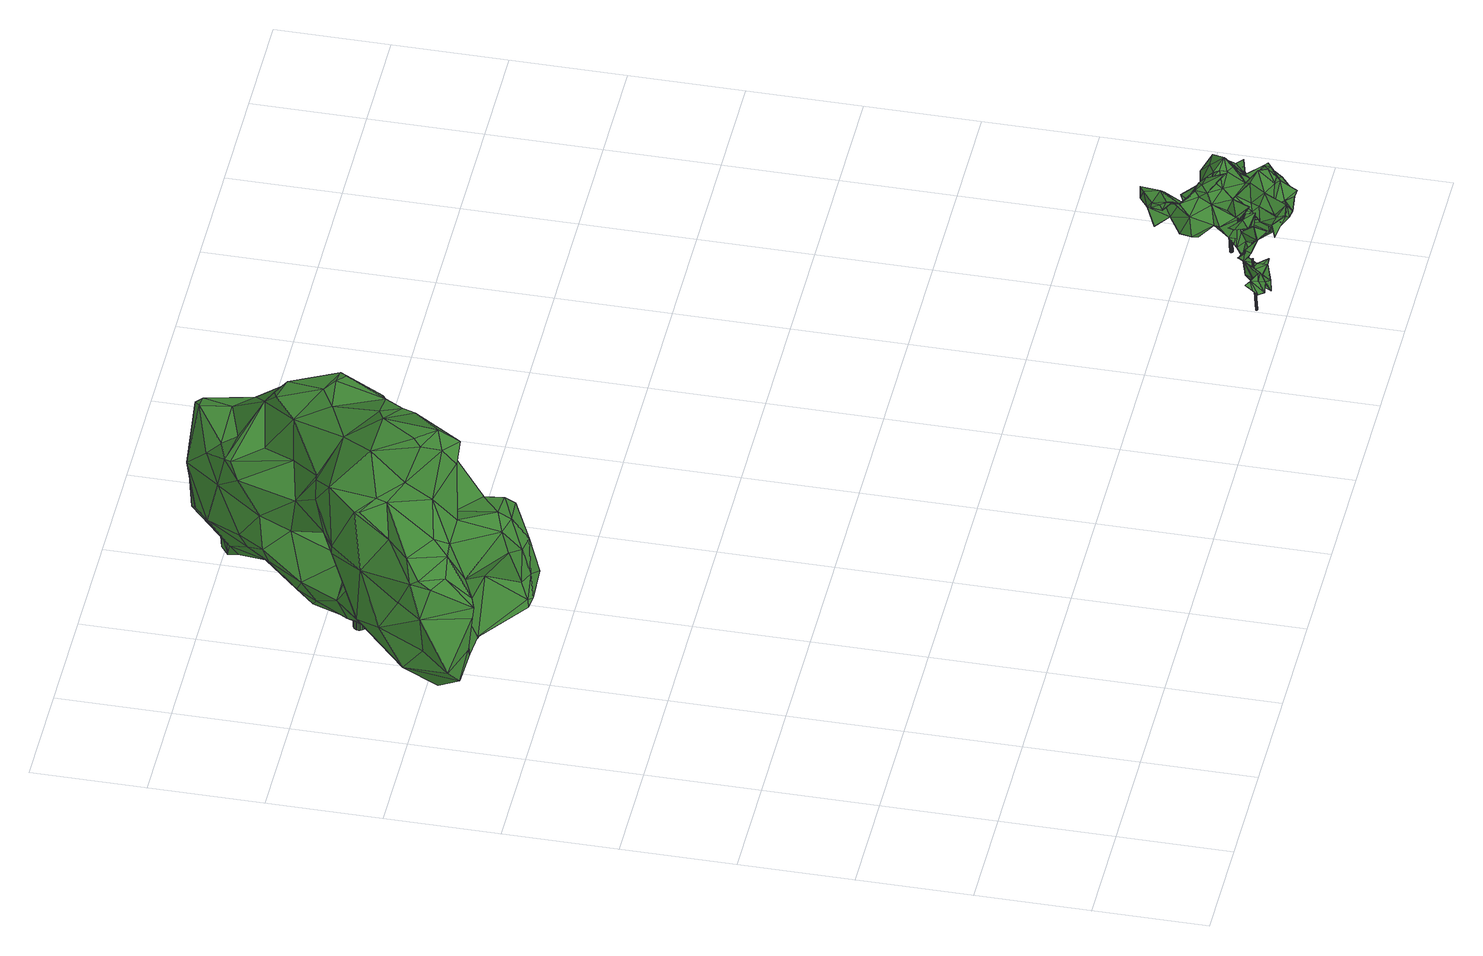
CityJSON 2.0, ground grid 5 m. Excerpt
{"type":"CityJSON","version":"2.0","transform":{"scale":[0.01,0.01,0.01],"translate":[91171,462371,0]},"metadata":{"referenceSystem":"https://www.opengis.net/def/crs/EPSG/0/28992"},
"CityObjects":{
"tree1":{"type":"SolitaryVegetationObject","attributes":{"gtid":189,"crown_width_m":12.5,"crown_median_z":6.59,"trunk_H_m":5.87,"trunk_DBH_m":0.555,"trunk_radius_m":0.278,"trunk_base_height_m":0.72,"original_gtid":"193"},"geometry":[{"type":"Solid","lod":"3","boundaries":[[[[0,1,2]],[[3,4,5]],[[6,7,8]],[[9,10,11]],[[12,13,14]],[[15,16,17]],[[18,19,20]],[[21,22,23]],[[24,25,26]],[[27,1,28]],[[29,30,31]],[[32,33,34]],[[35,36,37]],[[38,39,40]],[[28,41,42]],[[33,43,44]],[[11,45,46]],[[47,48,49]],[[50,51,52]],[[53,54,13]],[[45,55,49]],[[56,57,58]],[[59,60,61]],[[62,63,64]],[[58,57,65]],[[66,67,68]],[[59,67,26]],[[59,26,69]],[[70,71,72]],[[73,45,11]],[[74,75,76]],[[77,76,75]],[[78,17,16]],[[79,80,81]],[[82,83,84]],[[85,86,87]],[[46,45,43]],[[88,89,90]],[[27,20,19]],[[91,92,93]],[[94,95,65]],[[87,0,96]],[[37,36,97]],[[57,56,88]],[[98,99,66]],[[77,100,101]],[[102,42,41]],[[100,103,104]],[[41,28,105]],[[106,107,85]],[[106,85,96]],[[108,56,109]],[[110,111,112]],[[113,114,115]],[[18,1,19]],[[19,1,27]],[[116,79,81]],[[96,85,87]],[[56,117,109]],[[56,58,117]],[[105,85,118]],[[119,118,85]],[[120,121,98]],[[65,122,94]],[[27,29,20]],[[123,124,103]],[[20,125,108]],[[87,1,0]],[[126,3,127]],[[126,127,128]],[[129,16,15]],[[62,93,63]],[[29,27,30]],[[130,131,132]],[[130,117,131]],[[49,48,44]],[[133,44,48]],[[134,135,81]],[[107,106,129]],[[116,81,136]],[[76,137,138]],[[28,1,87]],[[108,18,20]],[[105,80,41]],[[62,91,93]],[[139,84,140]],[[82,68,59]],[[70,72,7]],[[21,141,22]],[[40,142,5]],[[5,142,22]],[[143,63,93]],[[144,145,146]],[[147,145,144]],[[116,148,79]],[[149,42,102]],[[103,48,47]],[[150,2,151]],[[64,60,115]],[[69,115,60]],[[152,149,102]],[[89,108,125]],[[89,56,108]],[[95,94,153]],[[154,155,37]],[[54,156,35]],[[62,115,114]],[[62,114,91]],[[91,114,113]],[[62,64,115]],[[151,109,130]],[[157,158,34]],[[115,25,113]],[[113,25,116]],[[137,104,159]],[[15,107,129]],[[54,53,160]],[[107,119,85]],[[161,162,163]],[[164,130,132]],[[9,165,10]],[[69,26,25]],[[67,59,68]],[[110,112,166]],[[146,167,144]],[[144,167,46]],[[73,50,52]],[[11,50,73]],[[49,44,45]],[[43,45,44]],[[38,168,165]],[[154,37,169]],[[66,99,67]],[[170,171,172]],[[167,173,174]],[[9,174,173]],[[98,66,175]],[[10,165,168]],[[47,49,176]],[[13,54,155]],[[76,177,178]],[[30,42,149]],[[77,137,76]],[[168,179,50]],[[180,79,148]],[[166,181,182]],[[183,173,167]],[[184,183,167]],[[146,184,167]],[[66,68,82]],[[22,142,172]],[[28,42,27]],[[71,70,185]],[[84,66,82]],[[103,100,48]],[[133,48,100]],[[35,155,54]],[[179,185,51]],[[179,51,50]],[[128,127,186]],[[187,186,127]],[[6,188,70]],[[87,86,28]],[[185,179,71]],[[0,150,96]],[[149,152,31]],[[166,189,110]],[[149,31,30]],[[10,50,11]],[[126,128,72]],[[128,7,72]],[[77,104,137]],[[7,6,70]],[[110,12,111]],[[190,173,183]],[[190,183,184]],[[50,10,168]],[[24,145,191]],[[190,165,9]],[[163,47,176]],[[163,123,47]],[[108,151,18]],[[26,67,99]],[[163,176,192]],[[148,116,193]],[[166,143,181]],[[189,13,12]],[[110,189,12]],[[129,194,16]],[[89,125,178]],[[107,15,119]],[[121,120,184]],[[168,38,195]],[[17,119,15]],[[196,153,197]],[[24,198,145]],[[153,199,197]],[[116,136,113]],[[124,123,188]],[[133,100,200]],[[165,190,39]],[[162,185,70]],[[201,202,94]],[[166,63,143]],[[32,34,147]],[[180,147,34]],[[64,63,166]],[[102,41,152]],[[2,1,18]],[[203,204,187]],[[76,205,74]],[[76,178,205]],[[69,60,59]],[[153,206,95]],[[207,134,17]],[[138,177,76]],[[78,16,197]],[[189,208,13]],[[75,74,209]],[[69,25,115]],[[163,162,188]],[[46,32,144]],[[25,193,116]],[[119,80,118]],[[105,118,80]],[[6,8,124]],[[41,80,210]],[[79,210,80]],[[164,150,151]],[[211,212,13]],[[84,139,23]],[[90,156,160]],[[43,33,32]],[[43,32,46]],[[182,189,166]],[[132,131,95]],[[38,165,39]],[[72,71,213]],[[214,3,213]],[[213,3,126]],[[214,195,215]],[[25,24,191]],[[25,191,193]],[[14,13,155]],[[71,214,213]],[[89,88,56]],[[72,213,126]],[[172,142,170]],[[105,28,86]],[[178,216,205]],[[178,125,216]],[[125,29,216]],[[125,20,29]],[[92,91,113]],[[137,159,138]],[[58,131,117]],[[97,217,218]],[[49,55,176]],[[8,128,186]],[[196,194,106]],[[111,61,112]],[[74,152,209]],[[41,209,152]],[[129,106,194]],[[64,61,60]],[[75,209,200]],[[70,188,162]],[[217,219,218]],[[124,188,6]],[[16,194,196]],[[200,34,33]],[[197,16,196]],[[162,161,185]],[[24,121,184]],[[90,89,178]],[[220,221,209]],[[180,222,221]],[[211,88,212]],[[164,151,130]],[[199,143,223]],[[199,223,197]],[[9,173,190]],[[168,195,179]],[[84,224,171]],[[172,171,224]],[[210,79,180]],[[33,133,200]],[[44,133,33]],[[200,100,75]],[[75,100,77]],[[147,191,145]],[[47,123,103]],[[159,104,103]],[[217,225,226]],[[90,178,177]],[[100,104,101]],[[104,77,101]],[[53,13,212]],[[32,147,144]],[[148,147,180]],[[120,175,170]],[[98,175,120]],[[211,57,88]],[[24,184,198]],[[217,226,219]],[[220,209,41]],[[11,174,9]],[[196,150,164]],[[12,140,83]],[[65,211,122]],[[57,211,65]],[[193,147,148]],[[147,193,191]],[[154,141,139]],[[73,52,55]],[[73,55,45]],[[0,2,150]],[[94,202,153]],[[182,208,189]],[[182,201,208]],[[182,202,201]],[[64,166,112]],[[187,3,227]],[[136,135,207]],[[134,207,135]],[[207,92,136]],[[217,97,36]],[[34,158,180]],[[136,81,135]],[[152,74,31]],[[117,130,109]],[[228,170,175]],[[228,175,66]],[[22,141,203]],[[200,209,222]],[[222,34,200]],[[46,174,11]],[[167,174,46]],[[109,151,108]],[[37,155,35]],[[226,103,219]],[[36,225,217]],[[197,223,78]],[[180,221,210]],[[80,134,81]],[[157,34,222]],[[209,221,222]],[[163,188,123]],[[2,18,151]],[[12,83,111]],[[179,195,214]],[[128,8,7]],[[98,121,99]],[[229,66,84]],[[23,22,224]],[[23,224,84]],[[172,224,22]],[[187,218,230]],[[187,230,186]],[[22,227,5]],[[22,203,227]],[[5,227,3]],[[227,203,187]],[[220,210,221]],[[206,153,196]],[[13,208,211]],[[78,207,17]],[[153,202,199]],[[181,202,182]],[[199,202,181]],[[199,181,143]],[[85,105,86]],[[96,196,106]],[[150,196,96]],[[208,201,122]],[[122,201,94]],[[122,211,208]],[[74,205,31]],[[216,29,31]],[[216,31,205]],[[14,140,12]],[[170,184,120]],[[187,127,3]],[[171,228,229]],[[84,83,140]],[[171,170,228]],[[186,230,8]],[[218,8,230]],[[171,229,84]],[[229,228,66]],[[140,14,155]],[[140,155,231]],[[154,231,155]],[[30,27,42]],[[196,164,206]],[[138,156,177]],[[36,35,156]],[[138,159,225]],[[159,226,225]],[[90,177,156]],[[80,119,134]],[[93,223,143]],[[92,223,93]],[[220,41,210]],[[214,4,3]],[[71,179,214]],[[190,184,39]],[[103,124,219]],[[140,231,139]],[[139,231,154]],[[170,39,184]],[[142,40,39]],[[142,39,170]],[[226,159,103]],[[156,54,160]],[[88,160,212]],[[53,212,160]],[[156,138,225]],[[156,225,36]],[[88,90,160]],[[204,169,187]],[[92,113,136]],[[21,23,139]],[[17,134,119]],[[161,192,52]],[[163,192,161]],[[176,55,192]],[[52,192,55]],[[158,232,180]],[[222,180,232]],[[157,232,158]],[[222,232,157]],[[78,223,207]],[[92,207,223]],[[40,5,215]],[[5,4,215]],[[4,214,215]],[[52,51,161]],[[40,195,38]],[[40,215,195]],[[161,51,185]],[[139,141,21]],[[97,169,37]],[[97,187,169]],[[204,203,141]],[[154,169,141]],[[204,141,169]],[[184,146,198]],[[146,145,198]],[[65,95,131]],[[164,132,206]],[[132,95,206]],[[58,65,131]],[[112,61,64]],[[59,61,82]],[[83,82,61]],[[111,83,61]],[[124,218,219]],[[124,8,218]],[[97,218,187]],[[24,26,99]],[[24,99,121]],[[233,234,235]],[[233,235,236]],[[236,235,237]],[[236,237,238]],[[235,234,239]],[[235,239,237]],[[237,239,240]],[[237,240,238]],[[239,234,241]],[[239,241,240]],[[240,241,242]],[[240,242,238]],[[241,234,243]],[[241,243,242]],[[242,243,244]],[[242,244,238]],[[243,234,245]],[[243,245,244]],[[244,245,246]],[[244,246,238]],[[245,234,247]],[[245,247,246]],[[246,247,248]],[[246,248,238]],[[247,234,249]],[[247,249,248]],[[248,249,250]],[[248,250,238]],[[249,234,251]],[[249,251,250]],[[250,251,252]],[[250,252,238]],[[251,234,253]],[[251,253,252]],[[252,253,254]],[[252,254,238]],[[253,234,255]],[[253,255,254]],[[254,255,256]],[[254,256,238]],[[255,234,257]],[[255,257,256]],[[256,257,258]],[[256,258,238]],[[257,234,259]],[[257,259,258]],[[258,259,260]],[[258,260,238]],[[259,234,261]],[[259,261,260]],[[260,261,262]],[[260,262,238]],[[261,234,263]],[[261,263,262]],[[262,263,264]],[[262,264,238]],[[263,234,265]],[[263,265,264]],[[264,265,266]],[[264,266,238]],[[265,234,267]],[[265,267,266]],[[266,267,268]],[[266,268,238]],[[267,234,269]],[[267,269,268]],[[268,269,270]],[[268,270,238]],[[269,234,271]],[[269,271,270]],[[270,271,272]],[[270,272,238]],[[271,234,273]],[[271,273,272]],[[272,273,274]],[[272,274,238]],[[273,234,275]],[[273,275,274]],[[274,275,276]],[[274,276,238]],[[275,234,277]],[[275,277,276]],[[276,277,278]],[[276,278,238]],[[277,234,279]],[[277,279,278]],[[278,279,280]],[[278,280,238]],[[279,234,281]],[[279,281,280]],[[280,281,282]],[[280,282,238]],[[281,234,233]],[[281,233,282]],[[282,233,236]],[[282,236,238]]]]}]},
"tree2":{"type":"SolitaryVegetationObject","attributes":{"gtid":303,"crown_width_m":2.96,"crown_median_z":4.61,"trunk_H_m":2.7,"trunk_DBH_m":0.0661,"trunk_radius_m":0.0331,"trunk_base_height_m":1.91,"original_gtid":"308"},"geometry":[{"type":"Solid","lod":"3","boundaries":[[[[283,284,285]],[[286,287,288]],[[289,290,291]],[[292,293,294]],[[294,293,295]],[[294,296,297]],[[298,299,300]],[[298,300,301]],[[291,302,303]],[[291,303,289]],[[304,305,306]],[[305,307,306]],[[294,308,292]],[[309,310,283]],[[311,312,313]],[[314,312,311]],[[312,314,313]],[[315,316,317]],[[317,318,315]],[[319,320,321]],[[322,323,324]],[[325,324,323]],[[326,327,328]],[[329,330,331]],[[332,333,310]],[[287,300,299]],[[334,335,336]],[[326,328,337]],[[337,338,326]],[[308,339,340]],[[341,324,342]],[[332,310,309]],[[343,344,345]],[[346,347,348]],[[347,346,349]],[[309,350,327]],[[351,315,318]],[[316,293,292]],[[352,353,354]],[[297,355,356]],[[356,357,297]],[[302,330,358]],[[320,359,321]],[[336,360,361]],[[287,299,288]],[[362,303,302]],[[317,313,331]],[[314,331,313]],[[309,283,285]],[[315,363,316]],[[334,336,361]],[[357,356,364]],[[365,308,340]],[[366,367,368]],[[369,322,341]],[[369,323,322]],[[293,316,363]],[[370,338,305]],[[371,363,289]],[[309,372,332]],[[323,342,325]],[[342,324,325]],[[371,293,363]],[[351,317,319]],[[319,317,331]],[[334,361,286]],[[361,287,286]],[[333,373,283]],[[374,375,294]],[[327,376,309]],[[324,341,322]],[[377,378,379]],[[348,349,346]],[[360,336,380]],[[336,335,380]],[[369,342,323]],[[369,341,342]],[[359,320,290]],[[353,359,290]],[[381,353,290]],[[371,289,362]],[[344,304,345]],[[382,383,384]],[[385,358,329]],[[347,349,348]],[[386,387,388]],[[382,304,344]],[[381,290,389]],[[311,313,366]],[[363,315,362]],[[344,306,382]],[[309,390,372]],[[358,385,302]],[[350,285,284]],[[382,391,304]],[[288,392,371]],[[288,371,389]],[[393,340,394]],[[375,393,395]],[[395,393,394]],[[388,375,374]],[[358,330,329]],[[391,396,304]],[[298,361,360]],[[376,327,326]],[[397,361,298]],[[306,398,383]],[[301,397,298]],[[399,337,400]],[[399,400,387]],[[335,389,289]],[[362,289,303]],[[337,328,370]],[[328,338,370]],[[373,333,372]],[[389,290,289]],[[301,300,397]],[[309,285,350]],[[286,288,389]],[[401,402,386]],[[330,302,290]],[[286,389,334]],[[335,334,389]],[[397,300,361]],[[394,340,339]],[[327,350,328]],[[337,399,305]],[[305,399,307]],[[402,387,386]],[[316,308,317]],[[367,317,308]],[[289,363,355]],[[362,355,363]],[[302,355,362]],[[351,318,317]],[[338,390,326]],[[310,333,283]],[[302,356,355]],[[384,383,377]],[[331,385,329]],[[367,366,313]],[[302,291,290]],[[299,392,288]],[[401,403,364]],[[401,378,404]],[[379,378,401]],[[361,300,287]],[[366,368,377]],[[404,405,402]],[[380,294,360]],[[294,295,360]],[[306,344,406]],[[306,406,345]],[[401,391,365]],[[391,401,386]],[[384,368,382]],[[377,368,384]],[[381,354,353]],[[293,392,298]],[[299,298,392]],[[379,366,377]],[[333,332,372]],[[357,364,403]],[[404,402,401]],[[382,306,383]],[[407,383,398]],[[330,319,331]],[[374,403,365]],[[401,365,403]],[[398,306,399]],[[306,307,399]],[[289,380,335]],[[289,355,380]],[[380,355,296]],[[380,296,294]],[[326,390,376]],[[391,386,396]],[[374,386,388]],[[365,396,374]],[[374,396,386]],[[393,396,365]],[[396,393,388]],[[393,375,388]],[[370,396,388]],[[308,316,292]],[[371,354,389]],[[352,354,371]],[[311,366,379]],[[404,407,399]],[[351,321,359]],[[359,353,351]],[[402,408,387]],[[364,356,379]],[[379,356,331]],[[309,376,390]],[[308,409,339]],[[294,409,308]],[[360,293,298]],[[339,409,394]],[[356,385,331]],[[394,409,395]],[[395,409,375]],[[293,360,295]],[[356,302,385]],[[379,401,364]],[[375,409,294]],[[345,406,343]],[[343,406,344]],[[320,319,290]],[[330,290,319]],[[370,400,337]],[[319,321,351]],[[393,365,340]],[[331,314,379]],[[389,354,381]],[[351,353,352]],[[351,352,315]],[[390,338,372]],[[373,372,338]],[[362,352,371]],[[293,371,392]],[[367,313,317]],[[338,337,305]],[[314,311,379]],[[404,378,407]],[[378,383,407]],[[378,377,383]],[[407,398,399]],[[367,382,368]],[[396,305,304]],[[396,370,305]],[[408,405,387]],[[399,405,404]],[[402,405,408]],[[296,355,297]],[[387,405,399]],[[315,352,362]],[[345,304,306]],[[357,403,297]],[[294,297,403]],[[294,403,374]],[[388,400,370]],[[387,400,388]],[[365,410,308]],[[283,373,284]],[[328,350,284]],[[328,284,338]],[[373,338,284]],[[367,308,410]],[[367,410,382]],[[382,410,391]],[[365,391,410]],[[411,412,413]],[[411,413,414]],[[414,413,415]],[[414,415,416]],[[413,412,417]],[[413,417,415]],[[415,417,418]],[[415,418,416]],[[417,412,419]],[[417,419,418]],[[418,419,420]],[[418,420,416]],[[419,412,421]],[[419,421,420]],[[421,412,422]],[[421,422,420]],[[420,422,423]],[[420,423,416]],[[422,412,424]],[[422,424,423]],[[423,424,425]],[[423,425,416]],[[425,424,426]],[[425,426,416]],[[424,412,427]],[[424,427,426]],[[426,427,428]],[[426,428,416]],[[427,412,429]],[[427,429,428]],[[429,412,430]],[[429,430,428]],[[428,430,431]],[[428,431,416]],[[430,412,432]],[[430,432,431]],[[431,432,433]],[[431,433,416]],[[432,412,434]],[[432,434,433]],[[433,434,435]],[[433,435,416]],[[435,434,436]],[[435,436,416]],[[434,412,437]],[[434,437,436]],[[437,412,438]],[[437,438,436]],[[436,438,439]],[[436,439,416]],[[438,412,440]],[[438,440,439]],[[440,412,441]],[[440,441,439]],[[439,441,442]],[[439,442,416]],[[441,412,443]],[[441,443,442]],[[442,443,444]],[[442,444,416]],[[444,443,445]],[[444,445,416]],[[443,412,446]],[[443,446,445]],[[445,446,447]],[[445,447,416]],[[446,412,448]],[[446,448,447]],[[447,448,449]],[[447,449,416]],[[448,412,450]],[[448,450,449]],[[449,450,451]],[[449,451,416]],[[450,412,411]],[[450,411,451]],[[451,411,414]],[[451,414,416]]]]}]},
"tree3":{"type":"SolitaryVegetationObject","attributes":{"gtid":304,"crown_width_m":5.47,"crown_median_z":3.86,"trunk_H_m":2.74,"trunk_DBH_m":0.131,"trunk_radius_m":0.0655,"trunk_base_height_m":1.12,"original_gtid":"309"},"geometry":[{"type":"Solid","lod":"3","boundaries":[[[[452,453,454]],[[455,456,452]],[[457,458,459]],[[460,461,462]],[[463,464,465]],[[466,467,468]],[[469,470,471]],[[472,473,474]],[[475,476,477]],[[478,479,480]],[[481,482,483]],[[484,485,486]],[[480,487,478]],[[475,488,476]],[[489,468,490]],[[491,492,493]],[[494,495,496]],[[497,495,494]],[[498,499,500]],[[501,502,503]],[[504,484,486]],[[477,484,504]],[[490,470,494]],[[470,490,471]],[[466,468,489]],[[505,506,488]],[[462,507,508]],[[491,509,510]],[[474,499,498]],[[501,511,512]],[[489,513,466]],[[514,515,516]],[[517,457,518]],[[519,520,521]],[[522,523,524]],[[525,522,524]],[[526,527,528]],[[529,453,452]],[[530,483,531]],[[476,488,506]],[[532,506,505]],[[533,534,535]],[[536,537,520]],[[538,539,540]],[[470,469,541]],[[497,470,541]],[[528,542,526]],[[477,504,475]],[[472,474,498]],[[455,519,543]],[[544,545,546]],[[496,547,503]],[[547,548,503]],[[549,550,551]],[[498,500,552]],[[553,554,555]],[[556,557,558]],[[534,559,560]],[[561,533,562]],[[563,564,565]],[[474,473,566]],[[515,514,466]],[[467,466,514]],[[557,523,558]],[[536,567,537]],[[559,544,560]],[[456,519,452]],[[568,569,458]],[[534,478,487]],[[534,487,570]],[[528,527,571]],[[571,563,528]],[[530,563,571]],[[555,572,573]],[[496,503,494]],[[574,465,464]],[[467,490,468]],[[568,458,575]],[[576,481,483]],[[494,470,497]],[[577,524,578]],[[536,452,567]],[[455,452,536]],[[579,580,581]],[[497,541,518]],[[541,469,518]],[[512,502,501]],[[582,542,484]],[[583,542,528]],[[551,550,492]],[[510,551,492]],[[462,464,463]],[[557,554,553]],[[507,584,508]],[[585,586,587]],[[458,588,459]],[[518,495,497]],[[579,585,587]],[[527,561,571]],[[589,577,511]],[[548,457,459]],[[590,552,591]],[[567,454,592]],[[512,578,524]],[[584,593,594]],[[595,596,597]],[[469,598,518]],[[598,469,471]],[[517,518,598]],[[530,571,576]],[[569,587,586]],[[492,491,510]],[[543,519,456]],[[563,583,528]],[[599,583,563]],[[600,535,601]],[[533,535,600]],[[602,603,604]],[[454,605,592]],[[576,483,530]],[[606,509,607]],[[608,509,606]],[[601,458,600]],[[584,609,593]],[[610,461,611]],[[577,578,511]],[[511,578,512]],[[543,456,455]],[[524,612,512]],[[521,613,550]],[[496,495,547]],[[614,503,612]],[[615,616,610]],[[519,536,520]],[[569,568,617]],[[580,586,581]],[[504,473,472]],[[457,495,518]],[[618,565,603]],[[473,603,602]],[[524,619,553]],[[564,563,530]],[[564,530,531]],[[564,531,606]],[[620,529,621]],[[622,623,557]],[[459,589,501]],[[455,536,519]],[[624,625,601]],[[485,626,603]],[[584,627,616]],[[610,616,627]],[[491,493,499]],[[500,499,493]],[[510,628,629]],[[630,628,510]],[[611,529,620]],[[498,590,472]],[[606,631,564]],[[631,606,607]],[[500,493,552]],[[459,503,548]],[[614,632,633]],[[612,632,614]],[[634,452,519]],[[635,509,491]],[[636,637,638]],[[544,546,560]],[[639,616,615]],[[596,616,639]],[[452,454,567]],[[624,535,640]],[[624,601,535]],[[579,641,585]],[[501,503,459]],[[589,459,588]],[[589,588,638]],[[550,634,521]],[[534,642,559]],[[484,574,582]],[[643,582,574]],[[643,574,464]],[[513,633,632]],[[506,644,476]],[[570,640,534]],[[575,516,632]],[[575,632,645]],[[490,646,489]],[[502,612,503]],[[462,508,464]],[[502,512,612]],[[472,590,504]],[[475,504,590]],[[634,647,648]],[[560,478,534]],[[626,649,603]],[[555,650,572]],[[587,569,617]],[[485,651,626]],[[651,649,626]],[[562,576,561]],[[569,481,652]],[[627,461,610]],[[569,652,458]],[[484,477,574]],[[595,597,653]],[[542,654,526]],[[655,523,656]],[[479,560,546]],[[653,637,636]],[[657,559,642]],[[657,544,559]],[[658,605,454]],[[453,658,454]],[[481,576,562]],[[481,562,600]],[[656,556,655]],[[480,594,593]],[[464,546,545]],[[464,545,643]],[[465,659,660]],[[660,463,465]],[[557,619,523]],[[553,619,557]],[[480,479,546]],[[661,582,545]],[[661,654,582]],[[464,662,546]],[[464,508,662]],[[659,663,660]],[[453,462,463]],[[453,463,660]],[[534,533,561]],[[474,602,635]],[[549,551,629]],[[476,664,477]],[[537,539,520]],[[574,664,465]],[[556,523,665]],[[656,523,556]],[[643,545,582]],[[501,589,511]],[[631,607,635]],[[639,615,666]],[[589,522,667]],[[525,667,522]],[[655,558,523]],[[547,495,548]],[[457,548,495]],[[453,666,658]],[[487,480,593]],[[630,573,572]],[[552,540,532]],[[661,545,544]],[[534,561,527]],[[576,571,561]],[[521,634,519]],[[668,623,622]],[[483,482,531]],[[586,482,569]],[[586,585,581]],[[569,482,481]],[[668,628,630]],[[665,522,622]],[[669,622,522]],[[615,620,621]],[[557,623,670]],[[668,670,623]],[[487,671,570]],[[563,618,599]],[[669,597,596]],[[582,654,542]],[[649,651,618]],[[484,542,485]],[[546,594,480]],[[662,594,546]],[[583,599,672]],[[611,620,610]],[[615,610,620]],[[555,579,673]],[[674,673,645]],[[555,673,674]],[[665,622,556]],[[556,622,557]],[[503,675,494]],[[647,622,669]],[[482,580,676]],[[668,554,670]],[[669,522,637]],[[486,603,473]],[[485,603,486]],[[677,653,636]],[[508,584,662]],[[659,678,663]],[[535,534,640]],[[596,609,616]],[[593,609,596]],[[584,507,627]],[[516,515,632]],[[499,474,635]],[[661,642,654]],[[661,657,642]],[[661,544,657]],[[565,564,604]],[[604,564,631]],[[648,679,658]],[[532,540,506]],[[565,604,603]],[[478,560,479]],[[471,575,598]],[[574,477,664]],[[617,568,575]],[[677,595,653]],[[670,554,557]],[[638,588,636]],[[666,529,452]],[[555,524,553]],[[674,524,555]],[[645,524,674]],[[645,612,524]],[[485,542,672]],[[485,672,651]],[[624,640,570]],[[562,533,600]],[[598,458,517]],[[517,458,457]],[[600,458,652]],[[481,600,652]],[[566,602,474]],[[606,531,608]],[[527,526,642]],[[654,642,526]],[[527,642,534]],[[460,462,453]],[[583,672,542]],[[665,523,522]],[[637,522,638]],[[638,522,589]],[[653,597,637]],[[645,632,612]],[[514,516,575]],[[514,575,471]],[[467,514,490]],[[490,514,471]],[[540,680,506]],[[592,506,680]],[[579,587,617]],[[646,633,513]],[[489,646,513]],[[556,558,655]],[[575,458,598]],[[552,590,498]],[[648,639,666]],[[648,647,639]],[[525,589,667]],[[525,524,589]],[[524,523,619]],[[658,666,452]],[[658,452,634]],[[494,675,490]],[[622,628,668]],[[629,628,681]],[[503,614,675]],[[614,633,675]],[[646,490,675]],[[646,675,633]],[[460,453,529]],[[682,677,636]],[[682,636,624]],[[550,549,634]],[[584,616,609]],[[465,644,659]],[[634,622,647]],[[681,628,622]],[[622,634,549]],[[476,644,465]],[[666,615,621]],[[549,629,681]],[[504,486,473]],[[499,635,491]],[[631,602,604]],[[660,648,666]],[[666,453,660]],[[671,683,682]],[[595,677,683]],[[648,658,634]],[[524,577,589]],[[662,584,594]],[[672,599,618]],[[672,618,651]],[[566,473,602]],[[647,669,684]],[[639,684,596]],[[669,596,684]],[[647,684,639]],[[631,635,602]],[[685,608,531]],[[573,608,685]],[[585,641,581]],[[531,482,685]],[[685,482,676]],[[618,603,649]],[[507,462,627]],[[520,539,521]],[[538,493,492]],[[493,538,552]],[[540,552,538]],[[563,565,618]],[[593,683,487]],[[596,683,593]],[[682,683,677]],[[660,679,648]],[[521,539,613]],[[492,613,539]],[[580,482,586]],[[573,685,580]],[[685,676,580]],[[666,621,529]],[[579,573,580]],[[579,581,641]],[[617,673,579]],[[555,573,579]],[[645,673,575]],[[575,673,617]],[[669,637,597]],[[487,683,671]],[[465,664,476]],[[550,613,492]],[[537,540,539]],[[538,492,539]],[[595,683,596]],[[573,509,608]],[[510,509,630]],[[573,630,509]],[[635,607,509]],[[551,510,629]],[[506,678,644]],[[475,591,488]],[[505,488,591]],[[505,591,532]],[[552,532,591]],[[590,591,475]],[[659,644,678]],[[605,679,663]],[[660,663,679]],[[658,679,605]],[[555,554,650]],[[681,622,549]],[[682,624,671]],[[570,671,624]],[[554,572,650]],[[630,572,668]],[[668,572,554]],[[458,601,625]],[[678,506,663]],[[592,663,506]],[[605,663,592]],[[636,625,624]],[[458,625,588]],[[588,625,636]],[[466,632,515]],[[513,632,466]],[[540,537,680]],[[592,680,567]],[[537,567,680]],[[460,529,461]],[[611,461,529]],[[462,461,627]],[[686,687,688]],[[686,688,689]],[[689,688,690]],[[689,690,691]],[[688,687,692]],[[688,692,690]],[[690,692,693]],[[690,693,691]],[[692,687,694]],[[692,694,693]],[[693,694,695]],[[693,695,691]],[[694,687,696]],[[694,696,695]],[[695,696,697]],[[695,697,691]],[[696,687,698]],[[696,698,697]],[[697,698,699]],[[697,699,691]],[[698,687,700]],[[698,700,699]],[[699,700,701]],[[699,701,691]],[[700,687,702]],[[700,702,701]],[[701,702,703]],[[701,703,691]],[[702,687,704]],[[702,704,703]],[[703,704,705]],[[703,705,691]],[[704,687,706]],[[704,706,705]],[[705,706,707]],[[705,707,691]],[[706,687,708]],[[706,708,707]],[[707,708,709]],[[707,709,691]],[[708,687,710]],[[708,710,709]],[[709,710,711]],[[709,711,691]],[[710,687,712]],[[710,712,711]],[[711,712,713]],[[711,713,691]],[[712,687,714]],[[712,714,713]],[[713,714,715]],[[713,715,691]],[[714,687,716]],[[714,716,715]],[[715,716,717]],[[715,717,691]],[[716,687,718]],[[716,718,717]],[[717,718,719]],[[717,719,691]],[[718,687,720]],[[718,720,719]],[[719,720,721]],[[719,721,691]],[[720,687,722]],[[720,722,721]],[[721,722,723]],[[721,723,691]],[[722,687,724]],[[722,724,723]],[[723,724,725]],[[723,725,691]],[[724,687,726]],[[724,726,725]],[[725,726,727]],[[725,727,691]],[[726,687,728]],[[726,728,727]],[[727,728,729]],[[727,729,691]],[[728,687,730]],[[728,730,729]],[[729,730,731]],[[729,731,691]],[[730,687,732]],[[730,732,731]],[[731,732,733]],[[731,733,691]],[[732,687,734]],[[732,734,733]],[[733,734,735]],[[733,735,691]],[[734,687,686]],[[734,686,735]],[[735,686,689]],[[735,689,691]]]]}]}
},
"vertices":[
[191,2783,461],[157,2812,319],[251,2789,390],[1326,3737,635],[1271,3773,694],[1261,3754,720],[1235,3918,276],[1298,3948,322],[1228,3749,364],[969,4083,936],[1014,4110,915],[878,4117,700],[939,3118,865],[976,2952,659],[1019,3160,766],[110,2979,860],[263,2888,887],[170,3039,926],[358,2855,261],[300,2899,211],[398,2946,176],[1056,3517,742],[1116,3621,781],[1019,3539,886],[728,3633,1127],[597,3395,1177],[741,3474,1213],[249,2922,203],[146,3051,361],[393,2986,183],[367,3038,308],[459,3128,258],[647,3760,656],[629,3745,492],[653,3631,592],[1012,3183,465],[1027,3400,398],[1138,3340,472],[1094,3974,870],[1035,3857,966],[1120,3820,882],[232,3263,514],[262,3040,368],[698,3858,496],[689,3821,447],[774,4010,493],[708,3951,741],[970,3918,168],[780,3762,315],[846,3929,310],[904,4116,690],[992,4071,467],[903,4102,449],[943,2996,484],[958,3016,486],[862,3942,307],[624,2647,401],[767,2615,482],[739,2593,480],[810,3261,1233],[742,3174,1251],[727,3158,1156],[541,2983,1326],[581,2897,1246],[730,3120,1245],[664,2622,709],[919,3473,1252],[854,3479,1258],[890,3442,1262],[659,3255,1288],[1263,4071,307],[1290,4017,490],[1385,3933,425],[874,4080,468],[500,3360,291],[558,3501,315],[637,3348,170],[693,3544,183],[293,2951,944],[356,3396,782],[252,3253,760],[297,3288,1030],[862,3285,1207],[925,3287,1008],[1029,3382,1019],[71,2964,688],[118,2960,486],[38,2838,449],[750,2778,434],[607,2927,322],[747,2999,397],[485,3046,1269],[411,3096,1131],[505,2958,1248],[612,2687,844],[600,2639,698],[172,2762,648],[1147,3521,404],[884,3691,1196],[823,3527,1233],[736,3622,218],[751,3608,209],[384,3150,354],[841,3688,271],[783,3603,212],[141,3151,562],[186,2759,693],[113,2925,817],[470,2793,315],[559,2605,426],[739,3034,877],[707,3234,1026],[700,3050,1068],[457,3251,1237],[500,3076,1297],[585,3224,1312],[379,3411,1076],[588,2591,455],[133,3068,712],[109,3014,840],[859,3740,1153],[813,3725,1165],[747,2698,820],[996,3912,175],[1101,3815,296],[508,2997,217],[1420,3882,448],[1396,3748,465],[1426,3795,429],[180,2879,833],[569,2610,459],[621,2608,554],[593,2640,527],[748,3744,336],[264,3135,935],[298,3266,1033],[346,3205,1078],[796,3509,197],[821,3404,273],[1018,3370,862],[1012,3234,803],[1184,3433,625],[1099,3726,917],[510,2897,1182],[643,3852,834],[688,3626,942],[631,3880,938],[602,3602,797],[453,3484,942],[397,3165,334],[355,2836,524],[424,2792,345],[408,3222,344],[539,2712,828],[1179,3382,610],[1045,3216,661],[860,3172,406],[770,3431,544],[689,3559,764],[818,3514,207],[842,2969,442],[1042,4010,320],[1107,4030,262],[997,3995,175],[536,2784,583],[1026,4078,933],[691,2956,1089],[645,3909,934],[1064,4074,882],[1210,3432,517],[1020,3747,1053],[1016,3624,999],[1083,3676,923],[827,3960,866],[824,4023,808],[917,3673,1158],[957,3960,172],[705,3182,285],[647,3131,275],[1117,4019,615],[472,3454,756],[556,2915,893],[710,2825,863],[857,3898,891],[862,3783,1093],[1221,4042,473],[1378,3722,434],[1353,3535,489],[1124,3955,236],[761,2918,824],[975,3944,949],[542,3498,999],[937,3987,313],[515,3495,995],[213,2773,723],[1112,3958,840],[322,2822,728],[327,2889,903],[778,3766,912],[467,2886,921],[578,3571,387],[743,2742,846],[617,2745,867],[1249,3684,662],[1231,3492,537],[505,3135,230],[557,2688,704],[352,3162,1060],[776,2789,785],[476,3400,398],[390,3403,717],[774,2792,588],[868,2879,541],[1329,3969,487],[1219,3884,607],[1095,3877,796],[499,3088,218],[1113,3585,356],[1166,3633,379],[1062,3669,362],[442,3303,560],[467,3351,558],[614,3378,511],[420,2980,1051],[1042,3597,933],[948,3445,338],[946,3449,341],[1264,3694,678],[933,3625,1100],[941,3509,1003],[1254,3719,397],[1024,3318,631],[638,3308,724],[753,3352,72],[725,3352,72],[752,3359,72],[749,3361,659],[749,3368,659],[722,3361,659],[749,3366,72],[746,3374,659],[745,3371,72],[741,3380,658],[739,3376,72],[736,3385,658],[733,3379,72],[729,3388,658],[726,3380,72],[722,3389,658],[718,3379,72],[715,3388,658],[712,3376,72],[708,3385,658],[706,3372,72],[702,3381,658],[701,3366,72],[698,3375,658],[698,3360,72],[695,3369,658],[697,3352,72],[694,3361,658],[698,3345,72],[695,3354,659],[701,3338,72],[697,3348,659],[705,3333,72],[702,3342,659],[711,3328,72],[707,3337,659],[717,3325,72],[714,3334,659],[725,3324,72],[721,3333,659],[732,3325,73],[728,3334,659],[738,3328,73],[735,3337,659],[744,3332,72],[741,3341,659],[749,3338,72],[745,3347,659],[752,3344,72],[748,3353,659],
[3357,193,616],[3369,138,625],[3368,138,626],[3231,38,408],[3212,61,408],[3231,39,407],[3306,53,403],[3367,42,365],[3366,43,365],[3321,139,416],[3288,102,430],[3349,151,464],[3290,101,430],[3321,138,416],[3351,152,464],[3220,96,467],[3212,63,408],[3188,111,468],[3188,112,467],[3402,62,418],[3381,77,378],[3441,182,541],[3427,127,591],[3443,182,541],[3477,132,538],[3350,153,464],[3366,159,669],[3334,212,642],[3422,165,373],[3421,166,372],[3420,165,374],[3421,164,373],[3349,124,369],[3321,140,415],[3361,131,401],[3350,124,370],[3382,77,377],[3411,60,337],[3411,61,338],[3660,148,443],[3661,148,442],[3638,159,456],[3639,194,450],[3417,117,674],[3416,116,674],[3398,133,617],[3428,62,428],[3403,61,418],[3402,107,415],[3335,213,642],[3335,214,642],[3246,69,450],[3294,70,459],[3277,76,465],[3428,126,591],[3398,135,616],[3323,171,498],[3324,170,498],[3638,159,454],[3639,193,449],[3454,197,604],[3453,199,604],[3452,198,604],[3679,64,426],[3678,63,426],[3678,64,425],[3678,65,426],[3369,137,626],[3371,82,374],[3332,33,341],[3332,32,339],[3331,32,340],[3361,129,402],[3402,107,417],[3418,146,430],[3428,61,429],[3411,61,336],[3277,78,464],[3220,96,469],[3370,81,375],[3349,123,370],[3419,145,430],[3373,127,490],[3426,149,420],[3399,170,450],[3422,192,466],[3660,148,441],[3426,126,591],[3305,54,402],[3359,194,616],[3358,194,615],[3373,125,490],[3337,142,533],[3406,156,670],[3467,202,453],[3452,140,483],[3428,148,420],[3294,72,459],[3332,31,340],[3422,196,472],[3437,161,498],[3466,203,453],[3428,63,429],[3462,109,508],[3468,78,541],[3400,106,541],[3305,52,403],[3407,156,668],[3435,161,498],[3246,71,450],[3338,143,533],[3309,140,540],[3309,138,540],[3400,108,541],[3188,112,469],[3478,133,538],[3479,132,538],[3427,126,590],[3451,138,482],[3463,108,508],[3373,126,489],[3490,126,498],[3470,77,541],[3454,198,603],[3489,128,498],[3469,76,541],[3323,169,498],[3399,169,451],[3378,102,191],[3375,102,191],[3378,103,191],[3376,120,462],[3376,121,461],[3373,120,462],[3377,104,191],[3375,122,461],[3377,105,191],[3374,123,461],[3376,105,191],[3375,105,191],[3373,123,461],[3374,105,191],[3372,123,461],[3371,123,461],[3373,104,191],[3370,122,461],[3372,104,191],[3372,103,191],[3369,121,461],[3372,102,191],[3369,120,461],[3372,101,191],[3369,119,462],[3370,118,462],[3373,100,191],[3373,99,191],[3371,117,462],[3374,99,191],[3375,99,191],[3372,117,462],[3376,99,191],[3373,117,462],[3374,117,462],[3377,99,191],[3375,117,462],[3378,100,191],[3375,118,462],[3378,101,191],[3376,119,462],
[3723,90,343],[3794,131,268],[3783,71,347],[3652,82,363],[3652,83,362],[3713,587,386],[3731,482,415],[3678,505,386],[3762,202,247],[3763,229,213],[3838,208,249],[3890,144,295],[3908,212,263],[3948,139,281],[3557,539,507],[3589,557,506],[3573,589,500],[3722,667,481],[3683,645,491],[3697,578,496],[4009,184,459],[4010,196,449],[3938,186,501],[4032,130,374],[3996,114,322],[4043,165,369],[3923,378,232],[3932,357,211],[3931,357,209],[3837,436,444],[3856,385,496],[3919,413,481],[4009,261,339],[4037,301,398],[3976,252,366],[3871,381,248],[3990,83,358],[3572,590,498],[3616,597,489],[3848,193,545],[3820,161,452],[3868,127,472],[3657,625,432],[3683,612,394],[3636,590,350],[3707,664,432],[3967,166,473],[3903,165,513],[3896,126,484],[3610,476,349],[3610,477,351],[3660,527,390],[4042,169,396],[3960,51,373],[3941,58,355],[3852,237,221],[3884,243,231],[3844,246,473],[3826,223,490],[3617,399,341],[3587,421,359],[3558,539,506],[3606,531,513],[3600,504,522],[3602,505,521],[3760,587,402],[3709,663,432],[3688,104,392],[3744,58,409],[3737,93,399],[3673,295,363],[3638,274,341],[3622,334,408],[3643,312,407],[4033,386,290],[4002,447,348],[4028,451,375],[3733,199,247],[3983,414,487],[3914,351,537],[3958,52,374],[3875,444,362],[3906,428,314],[3848,447,347],[3744,56,408],[3805,64,417],[3849,128,367],[3805,66,416],[3895,90,366],[3722,668,480],[4036,355,314],[3652,84,363],[3895,317,286],[3929,257,307],[3926,297,249],[3637,589,349],[3687,574,372],[3784,206,376],[3799,180,395],[3816,217,392],[3925,117,444],[3607,307,415],[3671,253,424],[3688,357,464],[3639,233,339],[3662,233,428],[3637,234,340],[3881,344,295],[3924,377,233],[3919,450,379],[3877,440,372],[4011,396,458],[3946,338,494],[3981,344,407],[3967,168,472],[3778,47,375],[3716,447,475],[3775,431,497],[3850,407,271],[3993,460,393],[3746,281,458],[3788,331,475],[3978,173,317],[3659,489,467],[3944,459,424],[3616,399,343],[3615,398,342],[3705,380,508],[3796,381,507],[3779,317,561],[4007,261,338],[4036,388,416],[3860,277,207],[3778,318,563],[3785,401,522],[3738,408,520],[3711,452,398],[3684,408,373],[3940,150,433],[3988,85,358],[3833,44,363],[3885,299,232],[3887,299,231],[3837,309,325],[3829,305,315],[3782,295,368],[3729,568,464],[4036,377,424],[3814,515,390],[3801,495,345],[3919,204,408],[3963,272,419],[3961,273,420],[3832,65,359],[3907,311,498],[3907,286,470],[3884,333,488],[3859,277,209],[3762,231,214],[3761,230,212],[3618,437,439],[3796,113,362],[3657,489,466],[3762,204,249],[3824,239,236],[3723,434,497],[4038,328,410],[3607,308,413],[3734,201,247],[3734,199,248],[3701,248,379],[3702,199,464],[3798,445,330],[3755,457,400],[4055,297,420],[3825,237,235],[3747,280,457],[3803,287,436],[3748,281,458],[3909,286,471],[3601,505,520],[3606,531,511],[3736,161,364],[3877,227,470],[3777,411,358],[3734,330,385],[3701,406,372],[3822,211,275],[3869,419,308],[3778,316,562],[3964,399,341],[3939,226,309],[3938,110,319],[3620,437,439],[3589,557,504],[3784,206,374],[3829,155,341],[4054,298,422],[3729,301,409],[4056,298,421],[3755,457,402],[3829,345,417],[4013,356,321],[3590,225,324],[3590,225,322],[3922,373,375],[3796,113,360],[3920,119,316],[3891,142,296],[3962,309,373],[3899,276,237],[3896,90,364],[3993,146,328],[3667,280,349],[3794,133,270],[3685,407,375],[3704,200,464],[3782,293,367],[3702,200,466],[3850,405,273],[4040,328,408],[3705,413,480],[3688,358,462],[3671,555,447],[3856,383,495],[3858,381,387],[3931,89,340],[3839,127,364],[3834,45,365],[3731,300,408],[3868,417,309],[3879,344,293],[3820,248,362],[3874,361,496],[3832,302,112],[3825,302,112],[3831,303,112],[3823,313,386],[3823,315,386],[3817,313,385],[3831,305,112],[3822,316,386],[3830,306,112],[3821,318,385],[3829,308,112],[3820,319,385],[3827,308,112],[3818,320,385],[3825,309,112],[3817,320,385],[3824,308,112],[3815,320,385],[3822,308,112],[3813,319,385],[3821,307,112],[3812,318,385],[3819,305,112],[3811,317,385],[3819,304,112],[3810,315,385],[3818,302,112],[3810,314,385],[3819,301,112],[3810,312,385],[3819,299,112],[3811,310,385],[3820,298,112],[3812,309,385],[3821,296,112],[3813,308,386],[3823,296,112],[3815,307,386],[3825,295,112],[3816,307,386],[3826,296,112],[3818,307,386],[3828,296,112],[3820,308,386],[3829,297,112],[3821,309,386],[3831,298,112],[3822,310,386],[3831,300,112],[3823,311,386]
]}
